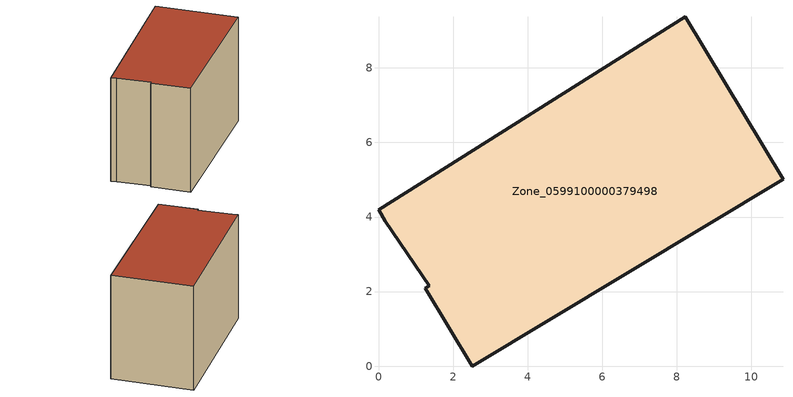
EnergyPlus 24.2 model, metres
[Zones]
Zone_0599100000379498
 floor ground (C_G): 1.36,2.16 0.18,3.89 0,4.19 8.22,9.37 10.85,5.01 2.52,0 1.26,2.1 z0
 wall outside (C_F): 2.52,0 10.85,5.01 8.22,9.37 0,4.19 0.18,3.89 1.36,2.16 1.26,2.1 2.52,0 z0:6.82
 roof outside (C_R): 0.18,3.89 1.36,2.16 1.26,2.1 2.52,0 10.85,5.01 8.22,9.37 0,4.19 z6.82
[BUILDING]
Pand.0599100000379498: North Axis=0; Terrain=City; Loads Convergence Tolerance Value=0.04; Temperature Convergence Tolerance Value=0.4; Solar Distribution=FullExterior; Maximum Number of Warmup Days=25; Minimum Number of Warmup Days=1
[Site:Location]
Rotterdam.The.Hague.AP_ZH_NLD Design_Conditions: Latitude=51.96; Longitude=4.45; Time Zone=1; Elevation=-4.5
[SITE:GROUNDTEMPERATURE:BUILDINGSURFACE]
18, 18, 18, 18, 18, 18, 18, 18, 18, 18, 18, 18
[MATERIAL] Thermal Absorptance=0.9; Solar Absorptance=0.7; Visible Absorptance=0.7
Name | Roughness | Thickness | Conductivity | Density | Specific Heat
G.TI.1992-2005 | MediumSmooth | 0.15 | 0.06 | 540 | 1210
F.TI.1992-2005 | Rough | 0.3 | 0.12 | 1920 | 840
R.TI.1992-2005 | MediumRough | 0.2 | 0.08 | 1500 | 1000
[CONSTRUCTION]
C_G: G.TI.1992-2005
C_F: F.TI.1992-2005
C_R: R.TI.1992-2005
[ZONE]
Zone_0599100000379498: Type=1; Multiplier=1; Ceiling Height=Autocalculate; Volume=Autocalculate; Floor Area=autocalculate; Part of Total Floor Area=Yes
[ZONEINFILTRATION:DESIGNFLOWRATE]
Infil_Zone_0599100000379498: Zone or ZoneList or Space or SpaceList=Zone_0599100000379498; Schedule=AlwaysOn; Design Flow Rate Calculation Method=Flow/Area; Flow Rate per Floor Area=0.0015; Constant Term Coefficient=1; Temperature Term Coefficient=0; Velocity Term Coefficient=0; Velocity Squared Term Coefficient=0
[HVACTEMPLATE:ZONE:IDEALLOADSAIRSYSTEM]
Zone_0599100000379498: Maximum Heating Supply Air Temperature=50; Minimum Cooling Supply Air Temperature=13; Maximum Heating Supply Air Humidity Ratio=0.0156; Minimum Cooling Supply Air Humidity Ratio=0.0077; Heating Limit=NoLimit; Cooling Limit=NoLimit; Dehumidification Control Type=ConstantSensibleHeatRatio; Cooling Sensible Heat Ratio=0.7; Dehumidification Setpoint=60; Humidification Control Type=None; Humidification Setpoint=30; Outdoor Air Method=None; Outdoor Air Flow Rate per Person=0.00944; Outdoor Air Flow Rate per Zone Floor Area=0; Outdoor Air Flow Rate per Zone=0; Demand Controlled Ventilation Type=None; Outdoor Air Economizer Type=NoEconomizer; Heat Recovery Type=None; Sensible Heat Recovery Effectiveness=0.7; Latent Heat Recovery Effectiveness=0.65
[ZONECONTROL:THERMOSTAT]
ThermostatControl_Zone_0599100000379498: Zone or ZoneList=Zone_0599100000379498; Control Type Schedule=DualSetpointControlType; Control 1=Thermostat_Zone_0599100000379498; Temperature Difference Between Cutout And Setpoint=0
[THERMOSTATSETPOINT:DUALSETPOINT]
Thermostat_Zone_0599100000379498: Heating Setpoint Temperature Schedule=HeatingSetpoint_Zone_0599100000379498; Cooling Setpoint Temperature Schedule=CoolingSetpoint_Zone_0599100000379498
[SCHEDULE:COMPACT]
HeatingSetpoint_Zone_0599100000379498: Through: 12/31, For: AllDays, Until: 24:00, 21
CoolingSetpoint_Zone_0599100000379498: Through: 12/31, For: AllDays, Until: 24:00, 24
DualSetpointControlType: Through: 12/31, For: AllDays, Until: 24:00, 4
AlwaysOn: Through: 12/31, For: AllDays, Until: 24:00, 1
